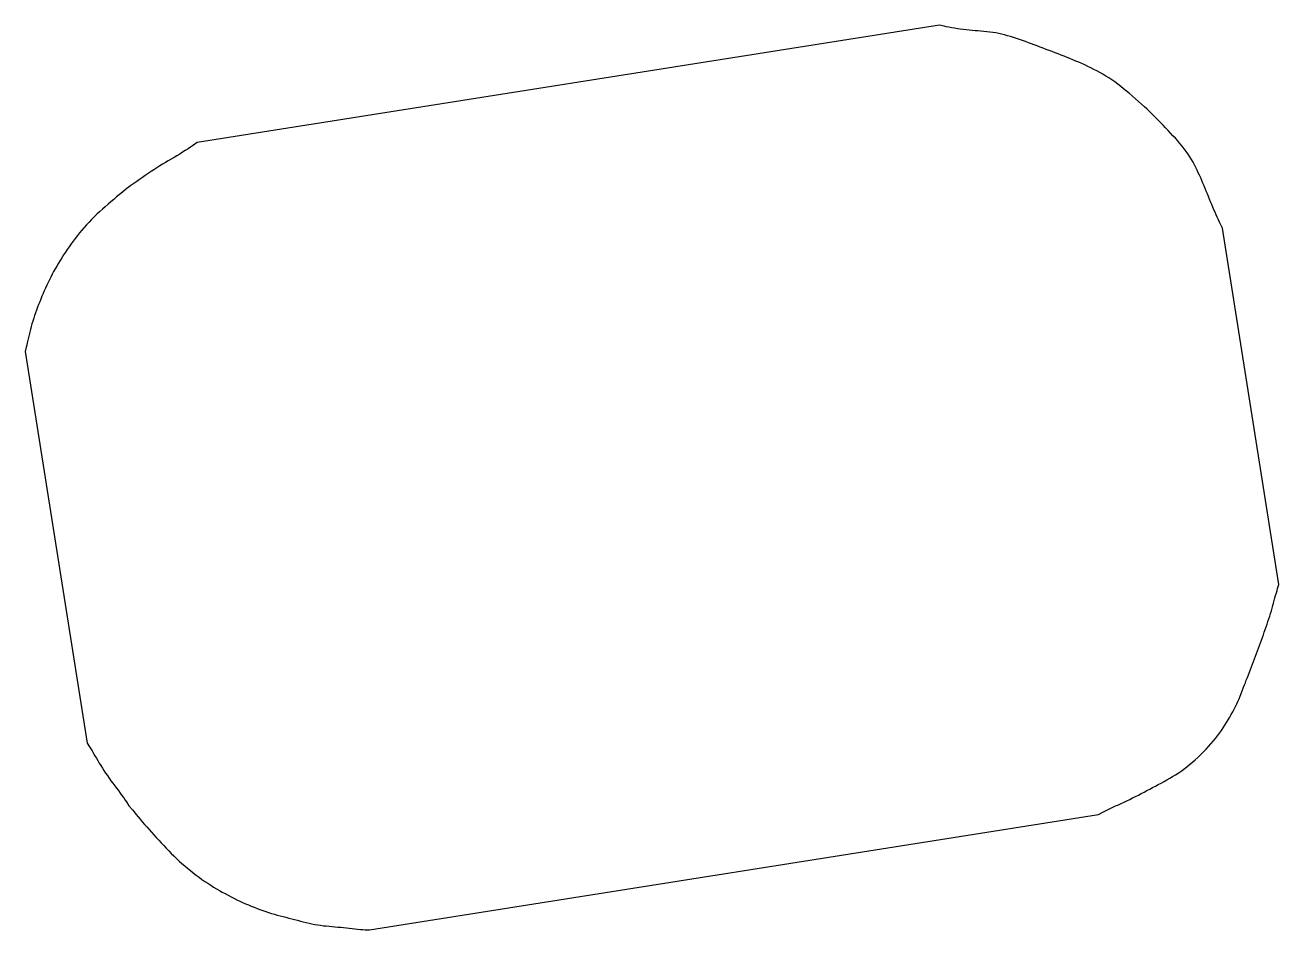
# Model space of a CAD drawing. Header units: metres. Extents: x 169.1 to 225.6, y 32.7 to 73.4.
import ezdxf

# ---------------------------------------------------------------- set-up
doc = ezdxf.new("R2010")
doc.units = ezdxf.units.M

msp = doc.modelspace()

# ---------------------------------------------------------------- linework, layer by layer
msp.add_lwpolyline([(173.78, 38.252), (173.936, 38.066), (174.007, 37.981), (174.092, 37.879), (174.191, 37.76), (174.282, 37.649), (174.379, 37.534), (174.479, 37.416), (174.58, 37.299), (174.684, 37.18), (174.79, 37.061), (174.899, 36.942), (175.009, 36.823), (175.12, 36.704), (175.231, 36.585), (175.344, 36.466), (175.457, 36.347), (175.571, 36.228), (175.686, 36.11), (175.803, 35.993), (175.921, 35.877), (176.042, 35.763), (176.165, 35.651), (176.291, 35.542), (176.418, 35.435), (176.547, 35.331), (176.677, 35.229), (176.807, 35.129), (176.938, 35.032), (177.069, 34.938), (177.2, 34.847), (177.331, 34.759), (177.462, 34.674), (177.593, 34.593), (177.723, 34.514), (177.854, 34.439), (177.985, 34.365), (178.115, 34.293), (178.246, 34.222), (178.376, 34.154), (178.507, 34.087), (178.637, 34.022), (178.768, 33.959), (178.898, 33.898), (179.029, 33.839), (179.159, 33.783), (179.289, 33.729), (179.42, 33.677), (179.55, 33.627), (179.68, 33.579), (179.811, 33.533), (179.941, 33.488), (180.071, 33.446), (180.201, 33.405), (180.331, 33.366), (180.461, 33.33), (180.591, 33.295), (180.721, 33.261), (180.851, 33.229), (180.981, 33.196), (181.111, 33.162), (181.241, 33.129), (181.372, 33.095), (181.502, 33.06), (181.632, 33.027), (181.762, 32.994), (181.892, 32.963), (182.022, 32.935), (182.152, 32.909), (182.281, 32.886), (182.411, 32.867), (182.541, 32.85), (182.671, 32.836), (182.801, 32.824), (182.93, 32.812), (183.06, 32.801), (183.19, 32.789), (183.319, 32.776), (183.449, 32.761), (183.579, 32.746), (183.707, 32.731), (183.835, 32.716), (183.961, 32.702), (184.081, 32.69), (184.211, 32.68), (184.322, 32.672), (184.415, 32.667), (184.617, 32.659), (217.458, 37.861), (217.658, 37.965), (217.751, 38.012), (217.861, 38.066), (217.989, 38.129), (218.109, 38.185), (218.233, 38.243), (218.36, 38.301), (218.487, 38.359), (218.615, 38.419), (218.744, 38.479), (218.873, 38.541), (219.001, 38.605), (219.13, 38.669), (219.258, 38.735), (219.387, 38.801), (219.515, 38.869), (219.643, 38.936), (219.772, 39.004), (219.9, 39.072), (220.029, 39.14), (220.157, 39.209), (220.286, 39.278), (220.414, 39.347), (220.542, 39.418), (220.671, 39.491), (220.799, 39.565), (220.927, 39.643), (221.056, 39.725), (221.184, 39.812), (221.312, 39.904), (221.44, 40.003), (221.568, 40.106), (221.695, 40.215), (221.821, 40.327), (221.947, 40.443), (222.07, 40.561), (222.191, 40.68), (222.308, 40.8), (222.421, 40.92), (222.53, 41.04), (222.633, 41.16), (222.731, 41.28), (222.825, 41.4), (222.913, 41.52), (222.998, 41.64), (223.08, 41.76), (223.158, 41.88), (223.233, 42), (223.307, 42.12), (223.378, 42.239), (223.447, 42.359), (223.513, 42.479), (223.575, 42.599), (223.636, 42.719), (223.692, 42.839), (223.746, 42.959), (223.797, 43.078), (223.846, 43.198), (223.893, 43.318), (223.939, 43.438), (223.985, 43.558), (224.031, 43.677), (224.078, 43.797), (224.123, 43.917), (224.17, 44.037), (224.215, 44.157), (224.26, 44.276), (224.306, 44.396), (224.35, 44.516), (224.394, 44.636), (224.439, 44.755), (224.484, 44.875), (224.53, 44.995), (224.576, 45.115), (224.622, 45.235), (224.668, 45.354), (224.714, 45.474), (224.759, 45.594), (224.803, 45.714), (224.847, 45.833), (224.889, 45.953), (224.931, 46.073), (224.973, 46.193), (225.014, 46.312), (225.056, 46.432), (225.096, 46.552), (225.136, 46.672), (225.176, 46.791), (225.215, 46.911), (225.251, 47.031), (225.287, 47.151), (225.32, 47.27), (225.353, 47.388), (225.384, 47.507), (225.414, 47.622), (225.443, 47.733), (225.477, 47.853), (225.507, 47.956), (225.532, 48.042), (225.591, 48.228), (223.05, 64.277), (222.955, 64.462), (222.914, 64.548), (222.866, 64.65), (222.81, 64.769), (222.762, 64.879), (222.712, 64.995), (222.662, 65.113), (222.613, 65.23), (222.564, 65.349), (222.515, 65.469), (222.466, 65.588), (222.417, 65.707), (222.367, 65.826), (222.318, 65.945), (222.269, 66.065), (222.219, 66.184), (222.169, 66.303), (222.118, 66.422), (222.066, 66.541), (222.013, 66.661), (221.958, 66.78), (221.902, 66.899), (221.844, 67.018), (221.784, 67.137), (221.72, 67.256), (221.651, 67.376), (221.578, 67.495), (221.501, 67.614), (221.417, 67.733), (221.328, 67.852), (221.234, 67.971), (221.134, 68.09), (221.031, 68.209), (220.926, 68.328), (220.817, 68.447), (220.706, 68.566), (220.594, 68.684), (220.482, 68.803), (220.369, 68.922), (220.254, 69.041), (220.138, 69.16), (220.021, 69.279), (219.902, 69.398), (219.78, 69.517), (219.656, 69.635), (219.528, 69.754), (219.399, 69.873), (219.268, 69.992), (219.135, 70.109), (219.001, 70.226), (218.866, 70.341), (218.731, 70.454), (218.596, 70.564), (218.461, 70.669), (218.327, 70.771), (218.192, 70.868), (218.057, 70.96), (217.923, 71.048), (217.788, 71.132), (217.654, 71.212), (217.519, 71.289), (217.385, 71.363), (217.251, 71.433), (217.116, 71.502), (216.982, 71.568), (216.848, 71.632), (216.714, 71.694), (216.58, 71.754), (216.446, 71.812), (216.312, 71.869), (216.178, 71.924), (216.044, 71.977), (215.91, 72.03), (215.776, 72.082), (215.642, 72.132), (215.508, 72.183), (215.374, 72.233), (215.24, 72.284), (215.106, 72.335), (214.972, 72.386), (214.838, 72.438), (214.704, 72.489), (214.57, 72.539), (214.436, 72.589), (214.303, 72.638), (214.169, 72.685), (214.035, 72.732), (213.901, 72.778), (213.767, 72.823), (213.633, 72.867), (213.5, 72.909), (213.366, 72.948), (213.232, 72.986), (213.099, 73.02), (212.965, 73.051), (212.832, 73.077), (212.698, 73.099), (212.565, 73.118), (212.431, 73.133), (212.298, 73.145), (212.165, 73.155), (212.032, 73.165), (211.898, 73.175), (211.765, 73.186), (211.632, 73.199), (211.499, 73.213), (211.366, 73.229), (211.234, 73.246), (211.102, 73.266), (210.973, 73.287), (210.849, 73.308), (210.716, 73.334), (210.601, 73.358), (210.506, 73.379), (210.298, 73.431), (176.845, 68.133), (176.643, 67.992), (176.551, 67.93), (176.44, 67.857), (176.31, 67.773), (176.19, 67.698), (176.065, 67.621), (175.937, 67.545), (175.809, 67.469), (175.68, 67.393), (175.55, 67.316), (175.421, 67.239), (175.291, 67.161), (175.162, 67.081), (175.032, 66.998), (174.903, 66.915), (174.773, 66.83), (174.644, 66.743), (174.515, 66.655), (174.385, 66.567), (174.256, 66.478), (174.126, 66.389), (173.997, 66.297), (173.868, 66.203), (173.739, 66.106), (173.609, 66.006), (173.48, 65.903), (173.351, 65.797), (173.222, 65.688), (173.093, 65.578), (172.964, 65.467), (172.835, 65.356), (172.708, 65.245), (172.581, 65.134), (172.455, 65.021), (172.332, 64.908), (172.211, 64.793), (172.094, 64.676), (171.98, 64.557), (171.869, 64.436), (171.76, 64.313), (171.655, 64.19), (171.553, 64.066), (171.454, 63.942), (171.357, 63.817), (171.264, 63.693), (171.172, 63.569), (171.084, 63.445), (170.998, 63.32), (170.913, 63.196), (170.832, 63.072), (170.752, 62.948), (170.673, 62.823), (170.597, 62.699), (170.523, 62.575), (170.451, 62.451), (170.382, 62.327), (170.316, 62.202), (170.252, 62.078), (170.191, 61.954), (170.132, 61.83), (170.075, 61.706), (170.019, 61.582), (169.964, 61.458), (169.91, 61.334), (169.858, 61.209), (169.806, 61.085), (169.756, 60.961), (169.708, 60.837), (169.661, 60.713), (169.616, 60.589), (169.571, 60.465), (169.528, 60.341), (169.486, 60.217), (169.445, 60.093), (169.406, 59.968), (169.37, 59.844), (169.336, 59.721), (169.305, 59.598), (169.276, 59.476), (169.25, 59.355), (169.225, 59.24), (169.196, 59.116), (169.172, 59.01), (169.15, 58.921), (169.098, 58.728), (171.893, 41.081), (172.006, 40.905), (172.057, 40.824), (172.116, 40.727), (172.185, 40.614), (172.246, 40.509), (172.31, 40.399), (172.375, 40.287), (172.441, 40.175), (172.51, 40.062), (172.58, 39.949), (172.652, 39.836), (172.727, 39.723), (172.805, 39.61), (172.885, 39.497), (172.968, 39.383), (173.051, 39.27), (173.135, 39.157), (173.22, 39.046), (173.303, 38.934), (173.384, 38.824), (173.46, 38.719), (173.54, 38.606), (173.608, 38.509), (173.663, 38.428)], close=True)

doc.saveas('drawing.dxf')
